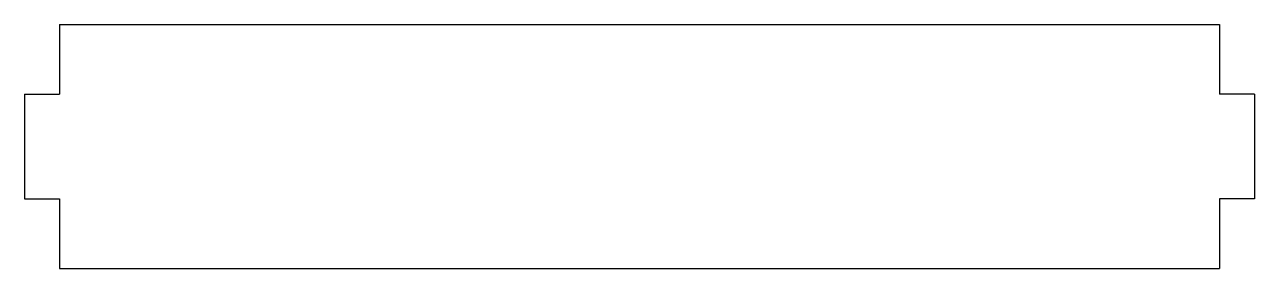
# Model space of a CAD drawing. Header units: millimetres. Extents: x -103 to 3, y -10 to 10.
import ezdxf

# ---------------------------------------------------------------- set-up
doc = ezdxf.new("R2010")
doc.units = ezdxf.units.MM

msp = doc.modelspace()

# ---------------------------------------------------------------- linework, layer by layer
at = {"color": 7, "linetype": 'Continuous', "lineweight": 25}
for p, q in [((-100, 10.5), (-100, 4.5)), ((-100, 10.5), (0, 10.5)), ((0, 10.5), (0, 4.5)), ((-103, 4.5), (-103, -4.5)), ((-103, 4.5), (-100, 4.5)), ((3, 4.5), (0, 4.5)), ((3, 4.5), (3, -4.5)), ((-103, -4.5), (-100, -4.5)), ((-100, -4.5), (-100, -10.5)), ((3, -4.5), (0, -4.5)), ((0, -4.5), (0, -10.5)), ((-100, -10.5), (0, -10.5))]:
    msp.add_line(p, q, dxfattribs=at)

doc.saveas('drawing.dxf')
